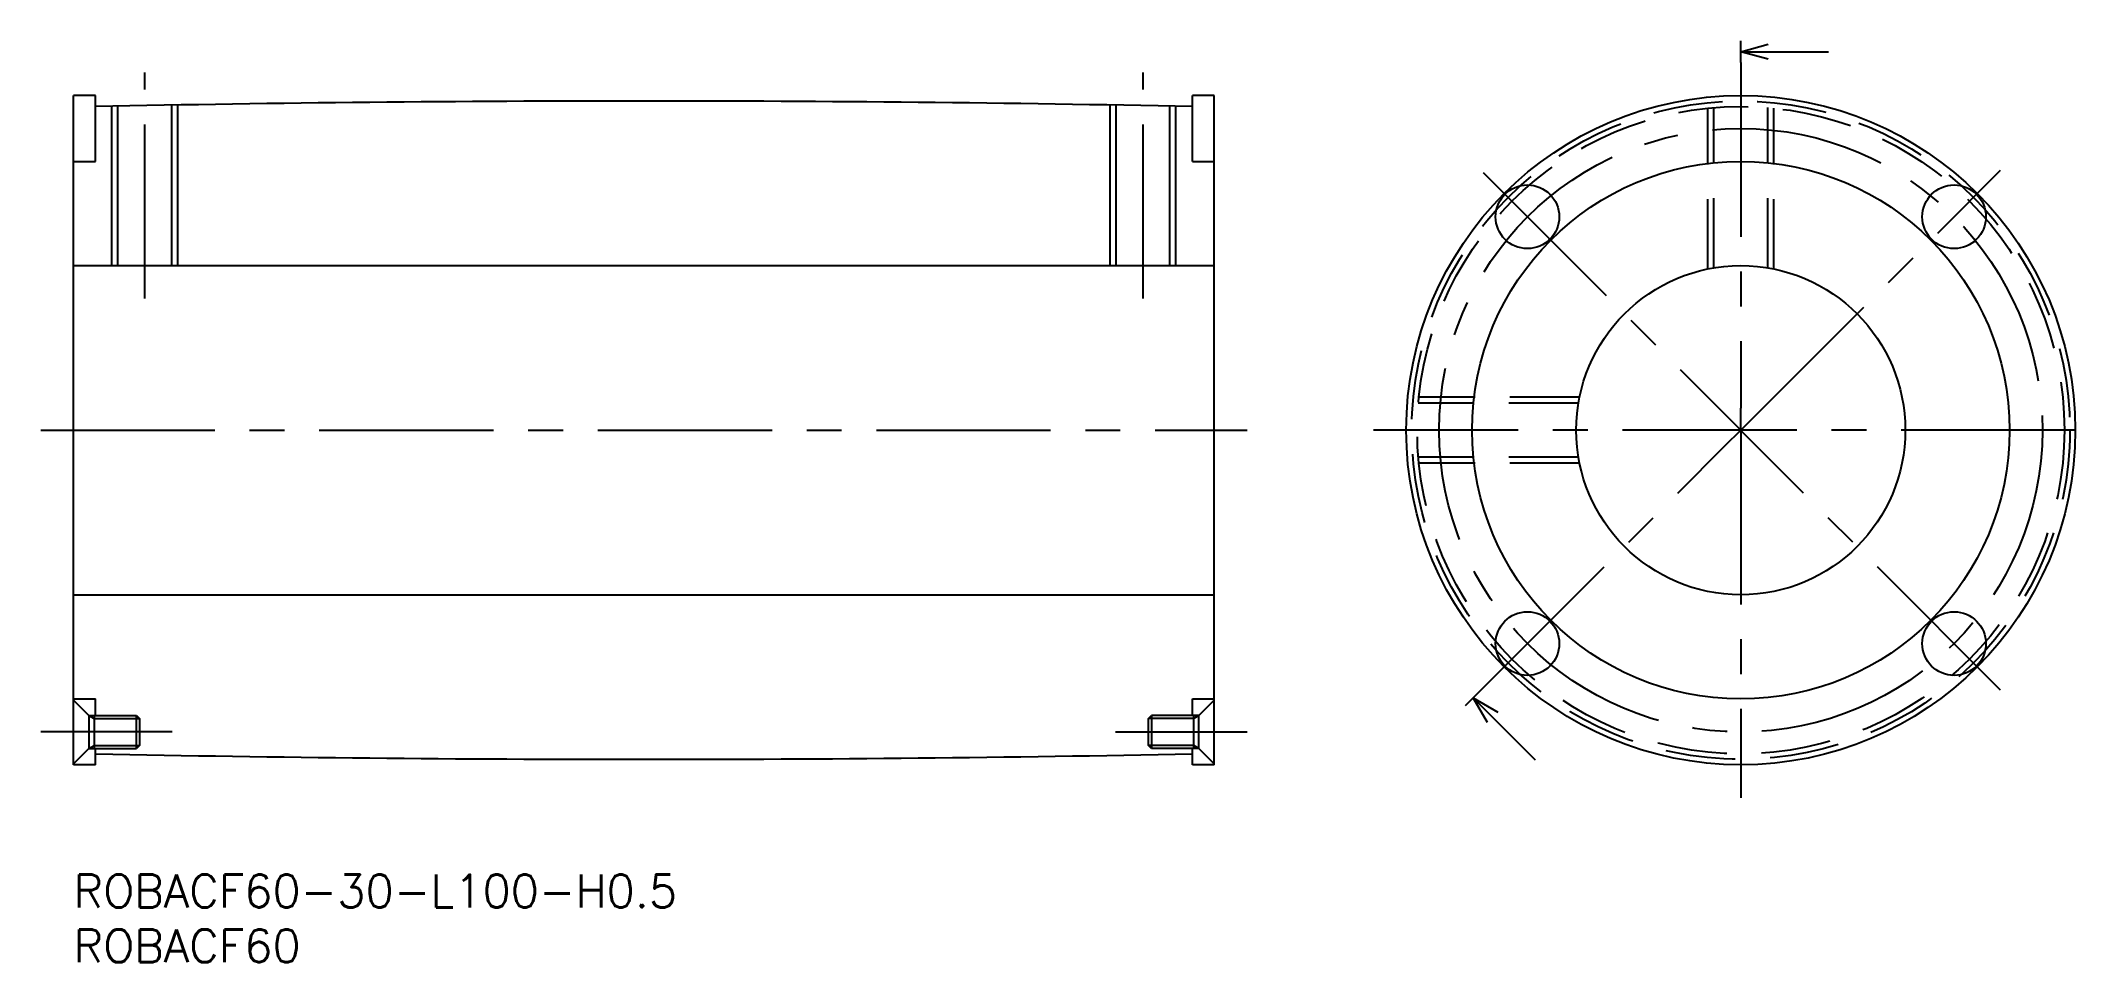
# Model space of a CAD drawing. Extents: x -3 to 182, y -8 to 76.
import ezdxf

# ---------------------------------------------------------------- set-up
doc = ezdxf.new("R2010")
doc.units = 0
doc.header["$LTSCALE"] = 0.5
doc.linetypes.add('CENTER', pattern=[50.8, 31.75, -6.35, 6.35, -6.35])
doc.linetypes.add('DASHED', pattern=[19.05, 12.7, -6.35])
doc.layers.get('0').update_dxf_attribs({"linetype": 'CONTINUOUS'})
for name, color, linetype in [('MSM_CENTER', 1, 'CENTER'), ('MSM_CONTINUOUS', 7, 'CONTINUOUS'), ('MSM_DASHED', 4, 'DASHED'), ('MSM_NARROW', 5, 'CONTINUOUS'), ('MSM_PART_NUMBER', 7, 'CONTINUOUS')]:
    doc.layers.add(name, color=color, linetype=linetype)
doc.styles.get("Standard").update_dxf_attribs({"font": 'txt.shx', "height": 3, "bigfont": 'bigfont.shx'})

msp = doc.modelspace()

# ---------------------------------------------------------------- linework, layer by layer
at = {"color": 0, "linetype": 'BYBLOCK'}
for p, q in [((152, 75), (154.5, 75.67)), ((154.5, 74.33), (152, 75)), ((152, 75), (160, 75)), ((128.9, 13.86), (127.6, 16.1)), ((127.6, 16.1), (129.85, 14.81)), ((127.6, 16.1), (133.26, 10.45))]:
    msp.add_line(p, q, dxfattribs=at)
at = {"layer": 'MSM_CENTER'}
for p, q in [((6.5, 52.5), (6.5, 73.09)), ((97.5, 52.5), (97.5, 73.09)), ((152, 74), (152, 42.5)), ((175.69, 16.81), (128.31, 64.19)), ((152, 40.5), (175.69, 64.19)), ((-3, 40.5), (107, 40.5)), ((182.5, 40.5), (118.5, 40.5)), ((128.31, 16.81), (150.59, 39.09)), ((152, 40.5), (152, 7)), ((9, 13), (-3, 13)), ((95, 13), (107, 13))]:
    msp.add_line(p, q, dxfattribs=at)
msp.add_circle((152, 40.5), 27.5, dxfattribs=at)
at = {"layer": 'MSM_CONTINUOUS'}
for p, q in [((152, 74), (152, 76)), ((0, 10), (0, 71)), ((2, 71), (0, 71)), ((2, 65), (2, 71)), ((104, 71), (102, 71)), ((102, 65), (102, 71)), ((104, 10), (104, 71)), ((4.04, 55.5), (4.04, 70.04)), ((8.96, 55.5), (8.96, 70.13)), ((95.04, 55.5), (95.04, 70.13)), ((99.96, 55.5), (99.96, 70.04)), ((0, 65), (2, 65)), ((102, 65), (104, 65)), ((0, 55.5), (104, 55.5)), ((152, 40.5), (152, 42.5)), ((150.59, 39.09), (152, 40.5)), ((0, 25.5), (104, 25.5)), ((126.9, 15.4), (128.31, 16.81)), ((0, 16), (2, 16)), ((0, 15.9), (1.4, 14.5)), ((2, 14.5), (2, 16)), ((102, 14.5), (102, 16)), ((102, 16), (104, 16)), ((104, 15.9), (102.6, 14.5)), ((1.4, 14.5), (1.4, 11.5)), ((1.4, 14.5), (5.73, 14.5)), ((1.87, 14.5), (1.87, 11.5)), ((5.73, 11.5), (5.73, 14.5)), ((5.73, 14.5), (6, 14.23)), ((6, 14.23), (6, 11.77)), ((98, 14.23), (98.27, 14.5)), ((98, 11.77), (98, 14.23)), ((98.27, 14.5), (98.27, 11.5)), ((102.6, 14.5), (98.27, 14.5)), ((102.13, 11.5), (102.13, 14.5)), ((102.6, 11.5), (102.6, 14.5)), ((0, 10.1), (1.4, 11.5)), ((1.4, 11.5), (5.73, 11.5)), ((2, 10), (2, 11.5)), ((6, 11.77), (5.73, 11.5)), ((98.27, 11.5), (98, 11.77)), ((102.6, 11.5), (98.27, 11.5)), ((102, 10), (102, 11.5)), ((104, 10.1), (102.6, 11.5)), ((2, 10), (0, 10)), ((104, 10), (102, 10))]:
    msp.add_line(p, q, dxfattribs=at)
for centre, radius in [((152, 40.5), 30.5), ((152, 40.5), 24.5), ((132.55, 59.95), 2.9), ((171.45, 59.95), 2.9), ((152, 40.5), 15), ((132.55, 21.05), 2.9), ((171.45, 21.05), 2.9)]:
    msp.add_circle(centre, radius, dxfattribs=at)
for centre, start, end in [((52, -2429.75), 88.85412, 91.14588), ((52, 2510.75), 268.85412, 271.14588)]:
    msp.add_arc(centre, 2500.25, start, end, dxfattribs=at)
at = {"layer": 'MSM_DASHED'}
for p, q in [((149, 55.2), (149, 69.85)), ((149.54, 55.3), (149.54, 69.9)), ((154.46, 55.3), (154.46, 69.9)), ((155, 55.2), (155, 69.85)), ((137.2, 42.96), (122.6, 42.96)), ((137.3, 43.5), (122.65, 43.5)), ((137.2, 38.04), (122.6, 38.04)), ((137.3, 37.5), (122.65, 37.5))]:
    msp.add_line(p, q, dxfattribs=at)
for radius in [30, 29.5]:
    msp.add_circle((152, 40.5), radius, dxfattribs=at)
at = {"layer": 'MSM_NARROW'}
for p, q in [((3.5, 55.5), (3.5, 70.03)), ((9.5, 55.5), (9.5, 70.14)), ((94.5, 55.5), (94.5, 70.14)), ((100.5, 55.5), (100.5, 70.03)), ((1.4, 14.5), (1.87, 14.23)), ((1.87, 14.23), (6, 14.23)), ((102.13, 14.23), (98, 14.23)), ((102.6, 14.5), (102.13, 14.23)), ((1.4, 11.5), (1.87, 11.77)), ((1.87, 11.77), (6, 11.77)), ((102.13, 11.77), (98, 11.77)), ((102.6, 11.5), (102.13, 11.77))]:
    msp.add_line(p, q, dxfattribs=at)

# ---------------------------------------------------------------- texts
at = {"layer": 'MSM_PART_NUMBER', "linetype": 'CONTINUOUS'}
for s, p in [('ROBACF60-30-L100-H0.5', (0, -3)), ('ROBACF60', (0, -8))]:
    msp.add_text(s, height=3, dxfattribs=at).set_placement(p)

doc.saveas('drawing.dxf')
